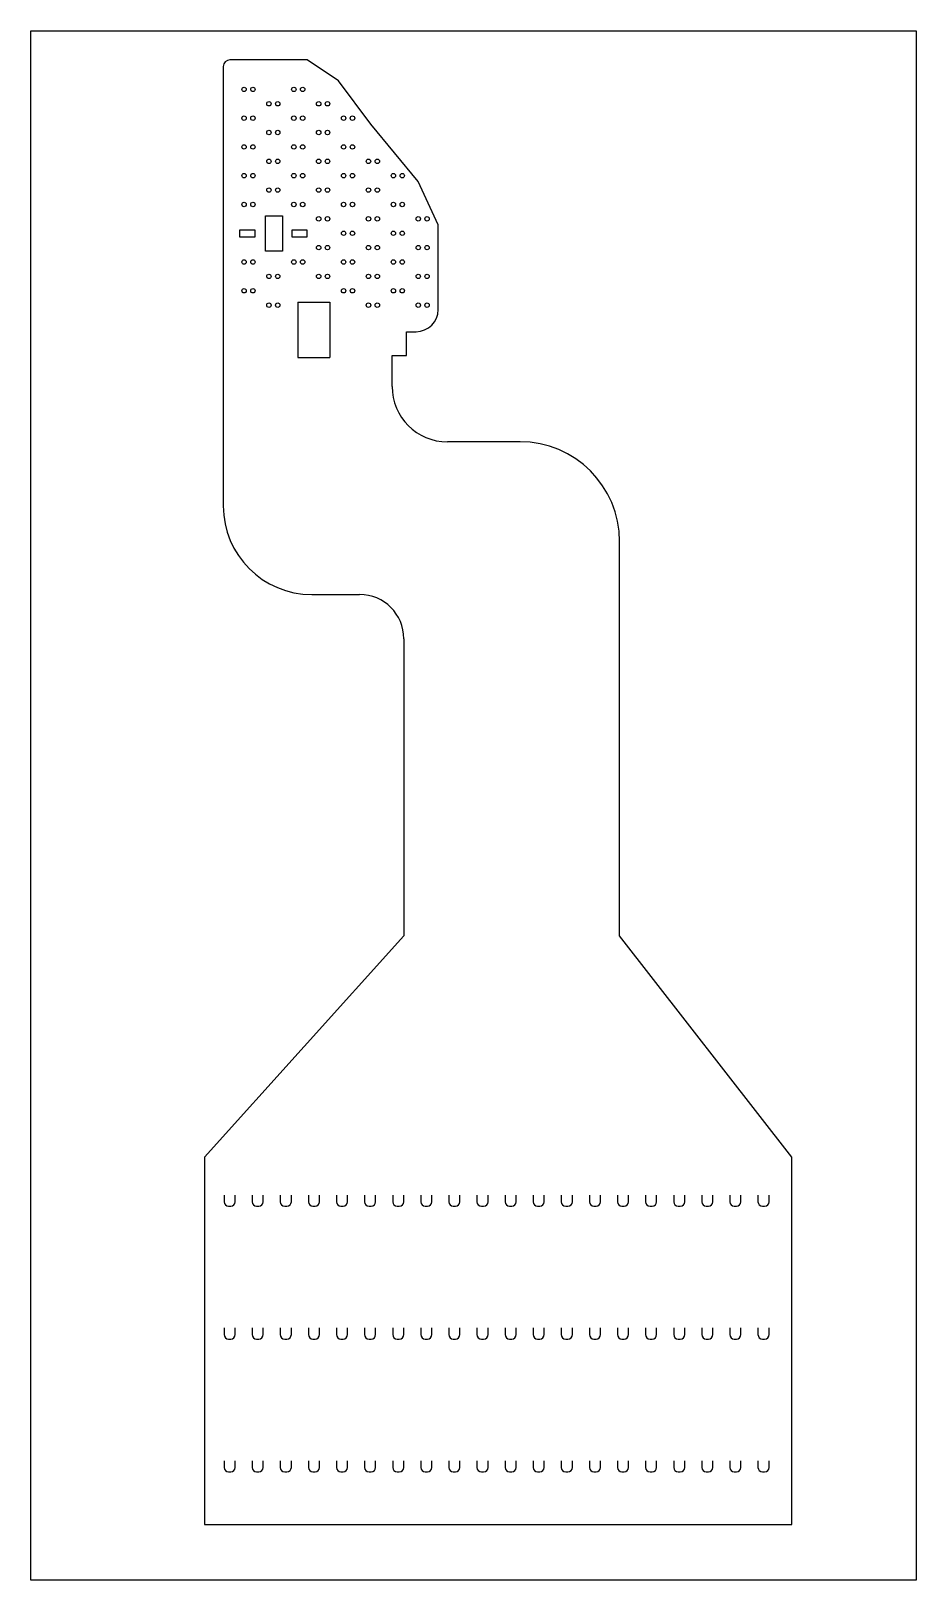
# Model space of a CAD drawing. Header units: inches. Extents: x 11.5 to 51.5, y 8.6 to 78.6.
import ezdxf

# ---------------------------------------------------------------- set-up
doc = ezdxf.new("R2010")
doc.units = ezdxf.units.IN
doc.header["$MEASUREMENT"] = 0

msp = doc.modelspace()

# ---------------------------------------------------------------- linework, layer by layer
for p, q in [((11.528, 8.598), (11.528, 78.598)), ((11.528, 78.598), (51.528, 78.598)), ((51.528, 78.598), (51.528, 8.598)), ((24.005, 77.293), (20.52, 77.293)), ((25.43, 76.343), (24.005, 77.293)), ((20.22, 76.993), (20.22, 57.133)), ((26.885, 74.393), (25.43, 76.343)), ((29.025, 71.793), (26.885, 74.393)), ((29.93, 69.843), (29.025, 71.793)), ((22.13, 68.643), (22.13, 70.248)), ((22.13, 70.248), (22.89, 70.248)), ((22.89, 70.248), (22.89, 68.643)), ((20.95, 69.598), (20.95, 69.293)), ((21.655, 69.598), (20.95, 69.598)), ((21.655, 69.293), (21.655, 69.598)), ((23.31, 69.598), (23.31, 69.293)), ((24.015, 69.598), (23.31, 69.598)), ((24.015, 69.293), (24.015, 69.598)), ((29.93, 66.448), (29.93, 69.843)), ((20.95, 69.293), (21.655, 69.293)), ((22.89, 68.643), (22.13, 68.643)), ((23.31, 69.293), (24.015, 69.293)), ((23.585, 66.348), (23.585, 63.848)), ((23.585, 66.348), (25.03, 66.348)), ((25.03, 66.348), (25.03, 63.848)), ((29.93, 66.008), (29.93, 66.448)), ((28.5, 63.938), (28.5, 65.008)), ((28.5, 65.008), (28.89, 65.008)), ((28.89, 65.008), (28.93, 65.008)), ((23.585, 63.848), (25.03, 63.848)), ((27.85, 62.963), (27.85, 63.938)), ((27.85, 63.938), (28.2, 63.938)), ((28.2, 63.938), (28.5, 63.938)), ((27.85, 62.533), (27.85, 62.963)), ((30.601, 60.033), (30.35, 60.033)), ((32.868, 60.033), (30.601, 60.033)), ((33.63, 60.033), (32.868, 60.033)), ((38.13, 37.705), (38.13, 55.533)), ((24.22, 53.133), (24.535, 53.133)), ((24.535, 53.133), (26.14, 53.133)), ((26.14, 53.133), (26.38, 53.133)), ((28.38, 51.133), (28.38, 51.08)), ((28.38, 51.08), (28.38, 37.705)), ((28.38, 37.705), (19.37, 27.705)), ((45.92, 27.705), (38.13, 37.705)), ((19.37, 27.705), (19.37, 11.105)), ((45.92, 11.105), (45.92, 27.705)), ((20.255, 25.988), (20.255, 25.688)), ((20.755, 25.688), (20.755, 25.988)), ((21.525, 25.988), (21.525, 25.688)), ((22.025, 25.688), (22.025, 25.988)), ((22.795, 25.988), (22.795, 25.688)), ((23.295, 25.688), (23.295, 25.988)), ((24.065, 25.988), (24.065, 25.688)), ((24.565, 25.688), (24.565, 25.988)), ((25.335, 25.988), (25.335, 25.688)), ((25.835, 25.688), (25.835, 25.988)), ((26.605, 25.988), (26.605, 25.688)), ((27.105, 25.688), (27.105, 25.988)), ((27.875, 25.988), (27.875, 25.688)), ((28.375, 25.688), (28.375, 25.988)), ((29.145, 25.988), (29.145, 25.688)), ((29.645, 25.688), (29.645, 25.988)), ((30.415, 25.988), (30.415, 25.688)), ((30.915, 25.688), (30.915, 25.988)), ((31.685, 25.988), (31.685, 25.688)), ((32.185, 25.688), (32.185, 25.988)), ((32.955, 25.988), (32.955, 25.688)), ((33.455, 25.688), (33.455, 25.988)), ((34.225, 25.988), (34.225, 25.688)), ((34.725, 25.688), (34.725, 25.988)), ((35.495, 25.988), (35.495, 25.688)), ((35.995, 25.688), (35.995, 25.988)), ((36.765, 25.988), (36.765, 25.688)), ((37.265, 25.688), (37.265, 25.988)), ((38.035, 25.988), (38.035, 25.688)), ((38.535, 25.688), (38.535, 25.988)), ((39.305, 25.988), (39.305, 25.688)), ((39.805, 25.688), (39.805, 25.988)), ((40.575, 25.988), (40.575, 25.688)), ((41.075, 25.688), (41.075, 25.988)), ((41.845, 25.988), (41.845, 25.688)), ((42.345, 25.688), (42.345, 25.988)), ((43.115, 25.988), (43.115, 25.688)), ((43.615, 25.688), (43.615, 25.988)), ((44.385, 25.988), (44.385, 25.688)), ((44.885, 25.688), (44.885, 25.988)), ((20.455, 25.488), (20.505, 25.488)), ((20.505, 25.488), (20.555, 25.488)), ((21.725, 25.488), (21.775, 25.488)), ((21.775, 25.488), (21.825, 25.488)), ((22.995, 25.488), (23.045, 25.488)), ((23.045, 25.488), (23.095, 25.488)), ((24.265, 25.488), (24.315, 25.488)), ((24.315, 25.488), (24.365, 25.488)), ((25.535, 25.488), (25.585, 25.488)), ((25.585, 25.488), (25.635, 25.488)), ((26.805, 25.488), (26.855, 25.488)), ((26.855, 25.488), (26.905, 25.488)), ((28.075, 25.488), (28.125, 25.488)), ((28.125, 25.488), (28.175, 25.488)), ((29.345, 25.488), (29.395, 25.488)), ((29.395, 25.488), (29.445, 25.488)), ((30.615, 25.488), (30.665, 25.488)), ((30.665, 25.488), (30.715, 25.488)), ((31.885, 25.488), (31.935, 25.488)), ((31.935, 25.488), (31.985, 25.488)), ((33.155, 25.488), (33.205, 25.488)), ((33.205, 25.488), (33.255, 25.488)), ((34.425, 25.488), (34.475, 25.488)), ((34.475, 25.488), (34.525, 25.488)), ((35.695, 25.488), (35.745, 25.488)), ((35.745, 25.488), (35.795, 25.488)), ((36.965, 25.488), (37.015, 25.488)), ((37.015, 25.488), (37.065, 25.488)), ((38.235, 25.488), (38.285, 25.488)), ((38.285, 25.488), (38.335, 25.488)), ((39.505, 25.488), (39.555, 25.488)), ((39.555, 25.488), (39.605, 25.488)), ((40.775, 25.488), (40.825, 25.488)), ((40.825, 25.488), (40.875, 25.488)), ((42.045, 25.488), (42.095, 25.488)), ((42.095, 25.488), (42.145, 25.488)), ((43.315, 25.488), (43.365, 25.488)), ((43.365, 25.488), (43.415, 25.488)), ((44.585, 25.488), (44.635, 25.488)), ((44.635, 25.488), (44.685, 25.488)), ((20.255, 19.988), (20.255, 19.688)), ((20.755, 19.688), (20.755, 19.988)), ((21.525, 19.988), (21.525, 19.688)), ((22.025, 19.688), (22.025, 19.988)), ((22.795, 19.988), (22.795, 19.688)), ((23.295, 19.688), (23.295, 19.988)), ((24.065, 19.988), (24.065, 19.688)), ((24.565, 19.688), (24.565, 19.988)), ((25.335, 19.988), (25.335, 19.688)), ((25.835, 19.688), (25.835, 19.988)), ((26.605, 19.988), (26.605, 19.688)), ((27.105, 19.688), (27.105, 19.988)), ((27.875, 19.988), (27.875, 19.688)), ((28.375, 19.688), (28.375, 19.988)), ((29.145, 19.988), (29.145, 19.688)), ((29.645, 19.688), (29.645, 19.988)), ((30.415, 19.988), (30.415, 19.688)), ((30.915, 19.688), (30.915, 19.988)), ((31.685, 19.988), (31.685, 19.688)), ((32.185, 19.688), (32.185, 19.988)), ((32.955, 19.988), (32.955, 19.688)), ((33.455, 19.688), (33.455, 19.988)), ((34.225, 19.988), (34.225, 19.688)), ((34.725, 19.688), (34.725, 19.988)), ((35.495, 19.988), (35.495, 19.688)), ((35.995, 19.688), (35.995, 19.988)), ((36.765, 19.988), (36.765, 19.688)), ((37.265, 19.688), (37.265, 19.988)), ((38.035, 19.988), (38.035, 19.688)), ((38.535, 19.688), (38.535, 19.988)), ((39.305, 19.988), (39.305, 19.688)), ((39.805, 19.688), (39.805, 19.988)), ((40.575, 19.988), (40.575, 19.688)), ((41.075, 19.688), (41.075, 19.988)), ((41.845, 19.988), (41.845, 19.688)), ((42.345, 19.688), (42.345, 19.988)), ((43.115, 19.988), (43.115, 19.688)), ((43.615, 19.688), (43.615, 19.988)), ((44.385, 19.988), (44.385, 19.688)), ((44.885, 19.688), (44.885, 19.988)), ((20.455, 19.488), (20.505, 19.488)), ((20.505, 19.488), (20.555, 19.488)), ((21.725, 19.488), (21.775, 19.488)), ((21.775, 19.488), (21.825, 19.488)), ((22.995, 19.488), (23.045, 19.488)), ((23.045, 19.488), (23.095, 19.488)), ((24.265, 19.488), (24.315, 19.488)), ((24.315, 19.488), (24.365, 19.488)), ((25.535, 19.488), (25.585, 19.488)), ((25.585, 19.488), (25.635, 19.488)), ((26.805, 19.488), (26.855, 19.488)), ((26.855, 19.488), (26.905, 19.488)), ((28.075, 19.488), (28.125, 19.488)), ((28.125, 19.488), (28.175, 19.488)), ((29.345, 19.488), (29.395, 19.488)), ((29.395, 19.488), (29.445, 19.488)), ((30.615, 19.488), (30.665, 19.488)), ((30.665, 19.488), (30.715, 19.488)), ((31.885, 19.488), (31.935, 19.488)), ((31.935, 19.488), (31.985, 19.488)), ((33.155, 19.488), (33.205, 19.488)), ((33.205, 19.488), (33.255, 19.488)), ((34.425, 19.488), (34.475, 19.488)), ((34.475, 19.488), (34.525, 19.488)), ((35.695, 19.488), (35.745, 19.488)), ((35.745, 19.488), (35.795, 19.488)), ((36.965, 19.488), (37.015, 19.488)), ((37.015, 19.488), (37.065, 19.488)), ((38.235, 19.488), (38.285, 19.488)), ((38.285, 19.488), (38.335, 19.488)), ((39.505, 19.488), (39.555, 19.488)), ((39.555, 19.488), (39.605, 19.488)), ((40.775, 19.488), (40.825, 19.488)), ((40.825, 19.488), (40.875, 19.488)), ((42.045, 19.488), (42.095, 19.488)), ((42.095, 19.488), (42.145, 19.488)), ((43.315, 19.488), (43.365, 19.488)), ((43.365, 19.488), (43.415, 19.488)), ((44.585, 19.488), (44.635, 19.488)), ((44.635, 19.488), (44.685, 19.488)), ((20.255, 13.988), (20.255, 13.688)), ((20.455, 13.488), (20.505, 13.488)), ((20.505, 13.488), (20.555, 13.488)), ((20.755, 13.688), (20.755, 13.988)), ((21.525, 13.988), (21.525, 13.688)), ((21.725, 13.488), (21.775, 13.488)), ((21.775, 13.488), (21.825, 13.488)), ((22.025, 13.688), (22.025, 13.988)), ((22.795, 13.988), (22.795, 13.688)), ((22.995, 13.488), (23.045, 13.488)), ((23.045, 13.488), (23.095, 13.488)), ((23.295, 13.688), (23.295, 13.988)), ((24.065, 13.988), (24.065, 13.688)), ((24.265, 13.488), (24.315, 13.488)), ((24.315, 13.488), (24.365, 13.488)), ((24.565, 13.688), (24.565, 13.988)), ((25.335, 13.988), (25.335, 13.688)), ((25.535, 13.488), (25.585, 13.488)), ((25.585, 13.488), (25.635, 13.488)), ((25.835, 13.688), (25.835, 13.988)), ((26.605, 13.988), (26.605, 13.688)), ((26.805, 13.488), (26.855, 13.488)), ((26.855, 13.488), (26.905, 13.488)), ((27.105, 13.688), (27.105, 13.988)), ((27.875, 13.988), (27.875, 13.688)), ((28.075, 13.488), (28.125, 13.488)), ((28.125, 13.488), (28.175, 13.488)), ((28.375, 13.688), (28.375, 13.988)), ((29.145, 13.988), (29.145, 13.688)), ((29.345, 13.488), (29.395, 13.488)), ((29.395, 13.488), (29.445, 13.488)), ((29.645, 13.688), (29.645, 13.988)), ((30.415, 13.988), (30.415, 13.688)), ((30.615, 13.488), (30.665, 13.488)), ((30.665, 13.488), (30.715, 13.488)), ((30.915, 13.688), (30.915, 13.988)), ((31.685, 13.988), (31.685, 13.688)), ((31.885, 13.488), (31.935, 13.488)), ((31.935, 13.488), (31.985, 13.488)), ((32.185, 13.688), (32.185, 13.988)), ((32.955, 13.988), (32.955, 13.688)), ((33.155, 13.488), (33.205, 13.488)), ((33.205, 13.488), (33.255, 13.488)), ((33.455, 13.688), (33.455, 13.988)), ((34.225, 13.988), (34.225, 13.688)), ((34.425, 13.488), (34.475, 13.488)), ((34.475, 13.488), (34.525, 13.488)), ((34.725, 13.688), (34.725, 13.988)), ((35.495, 13.988), (35.495, 13.688)), ((35.695, 13.488), (35.745, 13.488)), ((35.745, 13.488), (35.795, 13.488)), ((35.995, 13.688), (35.995, 13.988)), ((36.765, 13.988), (36.765, 13.688)), ((36.965, 13.488), (37.015, 13.488)), ((37.015, 13.488), (37.065, 13.488)), ((37.265, 13.688), (37.265, 13.988)), ((38.035, 13.988), (38.035, 13.688)), ((38.235, 13.488), (38.285, 13.488)), ((38.285, 13.488), (38.335, 13.488)), ((38.535, 13.688), (38.535, 13.988)), ((39.305, 13.988), (39.305, 13.688)), ((39.505, 13.488), (39.555, 13.488)), ((39.555, 13.488), (39.605, 13.488)), ((39.805, 13.688), (39.805, 13.988)), ((40.575, 13.988), (40.575, 13.688)), ((40.775, 13.488), (40.825, 13.488)), ((40.825, 13.488), (40.875, 13.488)), ((41.075, 13.688), (41.075, 13.988)), ((41.845, 13.988), (41.845, 13.688)), ((42.045, 13.488), (42.095, 13.488)), ((42.095, 13.488), (42.145, 13.488)), ((42.345, 13.688), (42.345, 13.988)), ((43.115, 13.988), (43.115, 13.688)), ((43.315, 13.488), (43.365, 13.488)), ((43.365, 13.488), (43.415, 13.488)), ((43.615, 13.688), (43.615, 13.988)), ((44.385, 13.988), (44.385, 13.688)), ((44.585, 13.488), (44.635, 13.488)), ((44.635, 13.488), (44.685, 13.488)), ((44.885, 13.688), (44.885, 13.988)), ((19.37, 11.105), (45.92, 11.105)), ((51.528, 8.598), (11.528, 8.598))]:
    msp.add_line(p, q)
for centre in [(21.157, 75.958), (21.557, 75.958), (23.407, 75.958), (23.807, 75.958), (22.28, 75.308), (22.68, 75.308), (24.53, 75.308), (24.93, 75.308), (21.157, 74.658), (21.557, 74.658), (23.407, 74.658), (23.807, 74.658), (25.657, 74.658), (26.057, 74.658), (22.28, 74.008), (22.68, 74.008), (24.53, 74.008), (24.93, 74.008), (21.157, 73.358), (21.557, 73.358), (22.28, 72.708), (22.68, 72.708), (23.407, 73.358), (23.807, 73.358), (24.53, 72.708), (24.93, 72.708), (25.657, 73.358), (26.057, 73.358), (26.78, 72.708), (27.18, 72.708), (21.157, 72.058), (21.557, 72.058), (23.407, 72.058), (23.807, 72.058), (25.657, 72.058), (26.057, 72.058), (27.907, 72.058), (28.307, 72.058), (22.28, 71.408), (22.68, 71.408), (24.53, 71.408), (24.93, 71.408), (26.78, 71.408), (27.18, 71.408), (21.157, 70.758), (21.557, 70.758), (23.407, 70.758), (23.807, 70.758), (25.657, 70.758), (26.057, 70.758), (27.907, 70.758), (28.307, 70.758), (24.53, 70.108), (24.93, 70.108), (26.78, 70.108), (27.18, 70.108), (29.03, 70.108), (29.43, 70.108), (25.657, 69.458), (26.057, 69.458), (27.907, 69.458), (28.307, 69.458), (24.53, 68.808), (24.93, 68.808), (26.78, 68.808), (27.18, 68.808), (29.03, 68.808), (29.43, 68.808), (21.157, 68.158), (21.557, 68.158), (23.407, 68.158), (23.807, 68.158), (25.657, 68.158), (26.057, 68.158), (27.907, 68.158), (28.307, 68.158), (22.28, 67.508), (22.68, 67.508), (24.53, 67.508), (24.93, 67.508), (26.78, 67.508), (27.18, 67.508), (29.03, 67.508), (29.43, 67.508), (21.157, 66.858), (21.557, 66.858), (25.657, 66.858), (26.057, 66.858), (27.907, 66.858), (28.307, 66.858), (22.28, 66.208), (22.68, 66.208), (26.78, 66.208), (27.18, 66.208), (29.03, 66.208), (29.43, 66.208)]:
    msp.add_circle(centre, 0.1)
for centre, radius, start, end in [((20.52, 76.993), 0.3, 90, 180), ((28.93, 66.008), 1, 270, 360), ((30.35, 62.533), 2.5, 180, 270), ((33.63, 55.533), 4.5, 0, 90), ((24.22, 57.133), 4, 180, 270), ((26.38, 51.133), 2, 0, 90), ((20.455, 25.688), 0.2, 180, 270), ((20.555, 25.688), 0.2, 270, 360), ((21.725, 25.688), 0.2, 180, 270), ((21.825, 25.688), 0.2, 270, 360), ((22.995, 25.688), 0.2, 180, 270), ((23.095, 25.688), 0.2, 270, 360), ((24.265, 25.688), 0.2, 180, 270), ((24.365, 25.688), 0.2, 270, 360), ((25.535, 25.688), 0.2, 180, 270), ((25.635, 25.688), 0.2, 270, 360), ((26.805, 25.688), 0.2, 180, 270), ((26.905, 25.688), 0.2, 270, 360), ((28.075, 25.688), 0.2, 180, 270), ((28.175, 25.688), 0.2, 270, 360), ((29.345, 25.688), 0.2, 180, 270), ((29.445, 25.688), 0.2, 270, 360), ((30.615, 25.688), 0.2, 180, 270), ((30.715, 25.688), 0.2, 270, 360), ((31.885, 25.688), 0.2, 180, 270), ((31.985, 25.688), 0.2, 270, 360), ((33.155, 25.688), 0.2, 180, 270), ((33.255, 25.688), 0.2, 270, 360), ((34.425, 25.688), 0.2, 180, 270), ((34.525, 25.688), 0.2, 270, 360), ((35.695, 25.688), 0.2, 180, 270), ((35.795, 25.688), 0.2, 270, 360), ((36.965, 25.688), 0.2, 180, 270), ((37.065, 25.688), 0.2, 270, 360), ((38.235, 25.688), 0.2, 180, 270), ((38.335, 25.688), 0.2, 270, 360), ((39.505, 25.688), 0.2, 180, 270), ((39.605, 25.688), 0.2, 270, 360), ((40.775, 25.688), 0.2, 180, 270), ((40.875, 25.688), 0.2, 270, 360), ((42.045, 25.688), 0.2, 180, 270), ((42.145, 25.688), 0.2, 270, 360), ((43.315, 25.688), 0.2, 180, 270), ((43.415, 25.688), 0.2, 270, 360), ((44.585, 25.688), 0.2, 180, 270), ((44.685, 25.688), 0.2, 270, 360), ((20.455, 19.688), 0.2, 180, 270), ((20.555, 19.688), 0.2, 270, 360), ((21.725, 19.688), 0.2, 180, 270), ((21.825, 19.688), 0.2, 270, 360), ((22.995, 19.688), 0.2, 180, 270), ((23.095, 19.688), 0.2, 270, 360), ((24.265, 19.688), 0.2, 180, 270), ((24.365, 19.688), 0.2, 270, 360), ((25.535, 19.688), 0.2, 180, 270), ((25.635, 19.688), 0.2, 270, 360), ((26.805, 19.688), 0.2, 180, 270), ((26.905, 19.688), 0.2, 270, 360), ((28.075, 19.688), 0.2, 180, 270), ((28.175, 19.688), 0.2, 270, 360), ((29.345, 19.688), 0.2, 180, 270), ((29.445, 19.688), 0.2, 270, 360), ((30.615, 19.688), 0.2, 180, 270), ((30.715, 19.688), 0.2, 270, 360), ((31.885, 19.688), 0.2, 180, 270), ((31.985, 19.688), 0.2, 270, 360), ((33.155, 19.688), 0.2, 180, 270), ((33.255, 19.688), 0.2, 270, 360), ((34.425, 19.688), 0.2, 180, 270), ((34.525, 19.688), 0.2, 270, 360), ((35.695, 19.688), 0.2, 180, 270), ((35.795, 19.688), 0.2, 270, 360), ((36.965, 19.688), 0.2, 180, 270), ((37.065, 19.688), 0.2, 270, 360), ((38.235, 19.688), 0.2, 180, 270), ((38.335, 19.688), 0.2, 270, 360), ((39.505, 19.688), 0.2, 180, 270), ((39.605, 19.688), 0.2, 270, 360), ((40.775, 19.688), 0.2, 180, 270), ((40.875, 19.688), 0.2, 270, 360), ((42.045, 19.688), 0.2, 180, 270), ((42.145, 19.688), 0.2, 270, 360), ((43.315, 19.688), 0.2, 180, 270), ((43.415, 19.688), 0.2, 270, 360), ((44.585, 19.688), 0.2, 180, 270), ((44.685, 19.688), 0.2, 270, 360), ((20.455, 13.688), 0.2, 180, 270), ((20.555, 13.688), 0.2, 270, 360), ((21.725, 13.688), 0.2, 180, 270), ((21.825, 13.688), 0.2, 270, 360), ((22.995, 13.688), 0.2, 180, 270), ((23.095, 13.688), 0.2, 270, 360), ((24.265, 13.688), 0.2, 180, 270), ((24.365, 13.688), 0.2, 270, 360), ((25.535, 13.688), 0.2, 180, 270), ((25.635, 13.688), 0.2, 270, 360), ((26.805, 13.688), 0.2, 180, 270), ((26.905, 13.688), 0.2, 270, 360), ((28.075, 13.688), 0.2, 180, 270), ((28.175, 13.688), 0.2, 270, 360), ((29.345, 13.688), 0.2, 180, 270), ((29.445, 13.688), 0.2, 270, 360), ((30.615, 13.688), 0.2, 180, 270), ((30.715, 13.688), 0.2, 270, 360), ((31.885, 13.688), 0.2, 180, 270), ((31.985, 13.688), 0.2, 270, 360), ((33.155, 13.688), 0.2, 180, 270), ((33.255, 13.688), 0.2, 270, 360), ((34.425, 13.688), 0.2, 180, 270), ((34.525, 13.688), 0.2, 270, 360), ((35.695, 13.688), 0.2, 180, 270), ((35.795, 13.688), 0.2, 270, 360), ((36.965, 13.688), 0.2, 180, 270), ((37.065, 13.688), 0.2, 270, 360), ((38.235, 13.688), 0.2, 180, 270), ((38.335, 13.688), 0.2, 270, 360), ((39.505, 13.688), 0.2, 180, 270), ((39.605, 13.688), 0.2, 270, 360), ((40.775, 13.688), 0.2, 180, 270), ((40.875, 13.688), 0.2, 270, 360), ((42.045, 13.688), 0.2, 180, 270), ((42.145, 13.688), 0.2, 270, 360), ((43.315, 13.688), 0.2, 180, 270), ((43.415, 13.688), 0.2, 270, 360), ((44.585, 13.688), 0.2, 180, 270), ((44.685, 13.688), 0.2, 270, 360)]:
    msp.add_arc(centre, radius, start, end)

doc.saveas('drawing.dxf')
